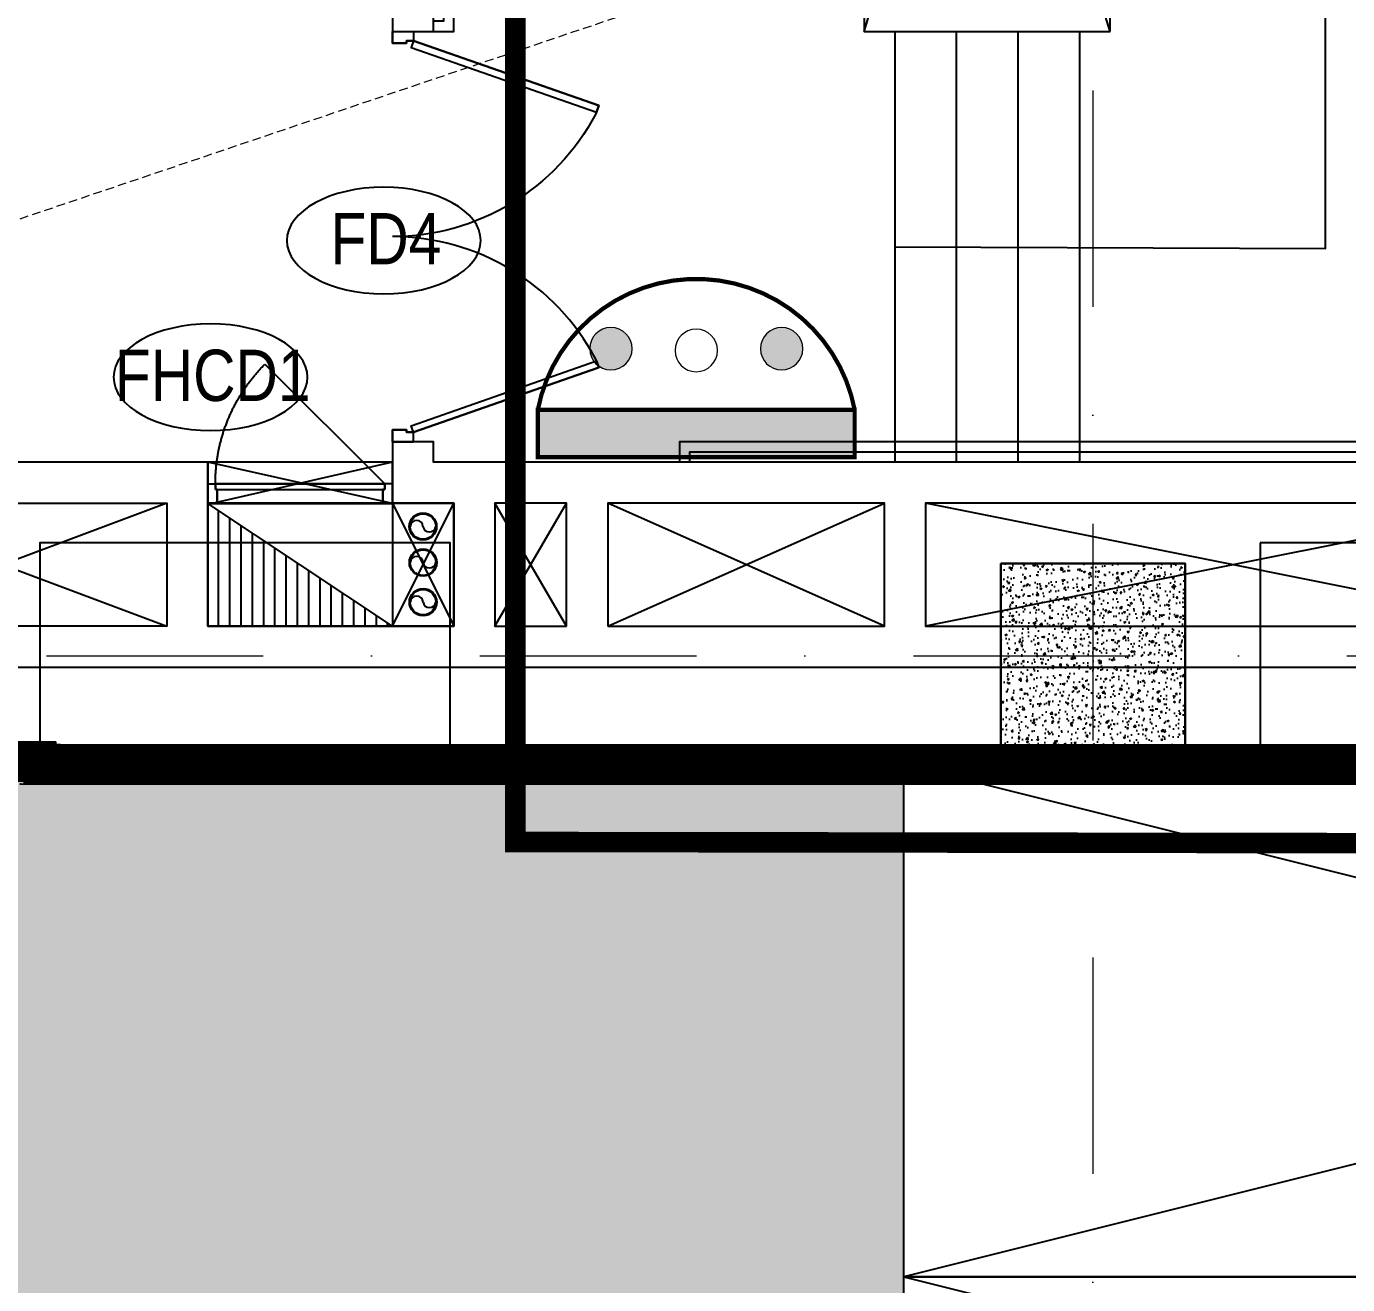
# Model space of a CAD drawing. Header units: millimetres. Extents: x 2509692 to 6766201, y 361130 to 898117.
# Drawn here: x 2622910 to 2629352, y 809327 to 815462 of the extents above; entities that cross this region are included whole.
import ezdxf
from ezdxf.enums import TextEntityAlignment as Align

# ---------------------------------------------------------------- set-up
doc = ezdxf.new("R2010")
doc.units = ezdxf.units.MM
doc.header["$LTSCALE"] = 100
for name, pattern in [('01.MAIN DRAWING_NW$0$(X-REF)S12-200-HIDDEN', [0.375, 0.25, -0.125]), ('01.NW_MACHINES$0$DASHED', [0.75, 0.5, -0.25]), ('ACAD_ISO05W100', [33, 24, -3, 0, -3, 0, -3]), ('DASHDOT', [1, 0.5, -0.25, 0, -0.25]), ('HIDDEN', [0.375, 0.25, -0.125]), ('PAMIR A_BASEMENT STAIRCASE$0$HIDDEN', [0.375, 0.25, -0.125]), ('PAMIR A_GROUND FLOOR GRID$0$DGN Style 4', [21.13840796741298, 10.56260235723322, -5.281301178616609, 0.01320325294654152, -5.281301178616609])]:
    doc.linetypes.add(name, pattern=pattern)
doc.layers.get('0').update_dxf_attribs({"color": 8})
for name, color, linetype, lineweight in [('0-FF FHC', 8, 'Continuous', 15), ('AC-ZONING LINE', 8, 'Continuous', 15), ('CAMERA', 5, 'Continuous', 20), ('CAMERA RANGE', 2, '01.MAIN DRAWING_NW$0$(X-REF)S12-200-HIDDEN', 20), ('CLOUD REFERNCE', 8, 'Continuous', 0), ('HACTH', 8, 'Continuous', 5), ('PAMIR A_GROUND FLOOR GRID$0$A_GRID 8.4 x 8.4 MT.', 8, 'PAMIR A_GROUND FLOOR GRID$0$DGN Style 4', 0)]:
    doc.layers.add(name, color=color, linetype=linetype, lineweight=lineweight)
for name, color, linetype in [('4 WHEELER', 8, 'Continuous'), ('4 WHEELER-RefEdit0', 8, 'Continuous'), ('A_CUTOUT', 8, 'Continuous'), ('A_DOORS', 8, 'Continuous'), ('A_STAIRCASE ARROW', 8, 'Continuous'), ('A_STAIRCASE DIM', 8, 'Continuous'), ('A_STAIRCASE RAILING', 8, 'Continuous'), ('A_STAIRCASE STEPS NOSING', 8, 'Continuous'), ('A_STAIRCASE WALL', 8, 'Continuous'), ('A_wall', 8, 'Continuous'), ('D-TEXT', 8, 'Continuous'), ('DRIVEWAY', 8, 'HIDDEN'), ('DW-NO', 8, 'Continuous'), ('GLASS EDGE', 8, 'Continuous'), ('MEP_FIRE & PLUMBING', 8, 'Continuous'), ('PAMIR A_BASEMENT STAIRCASE$0$A-P-WALL', 8, 'Continuous'), ('PAMIR A_GROUND FLOOR GRID$0$Columns 8.4 x 8.4 MT. GRID', 8, 'Continuous')]:
    doc.layers.add(name, color=color, linetype=linetype)
doc.styles.add('DIM_200', font='swissc.ttf', dxfattribs={"height": 400})
pattern_1 = [(0, (-3035710.225486687, -862793.3745637138), (0, 6.985), [5.08, -1.905]), (90, (-3035710.225486687, -862793.3745637138), (-6.985, 4.277078946022131e-16), [5.08, -1.905])]

# ---------------------------------------------------------------- blocks, each defined once
blk = doc.blocks.new('CAR PARKING 2500X5000')
at = {"layer": '4 WHEELER-RefEdit0', "linetype": 'ByBlock', "lineweight": -2, "ltscale": 0.5}
blk.add_lwpolyline([(-2500, 0), (0, 0), (0, -5000), (-2500, -5000)], close=True, dxfattribs=at)
blk.add_lwpolyline([(-2500, -5000), (-1250, 0), (0, -5000)], dxfattribs=at)
blk = doc.blocks.new('staicases')
at = {"layer": 'CLOUD REFERNCE', "linetype": 'DASHDOT', "ltscale": 10, "const_width": 100}
blk.add_lwpolyline([(5700861.281545322, 537759.1972454579), (5707833.421958897, 537759.1972454581), (5707833.421958897, 527761.4792009402), (5700861.281545322, 527770.7978907932)], close=True, dxfattribs=at)
blk = doc.blocks.new('PAMIR A_GROUND FLOOR GRID')
at = {"layer": 'PAMIR A_GROUND FLOOR GRID$0$A_GRID 8.4 x 8.4 MT.'}
for p, q in [((2628110.22548668, 882793.3745638769), (2628110.225486653, 680593.3745638652)), ((2515201.751737298, 812393.3745637487), (2648618.699235708, 812393.3745637487))]:
    blk.add_line(p, q, dxfattribs=at)
blk = doc.blocks.new('A$C5d815a77')
at = {"layer": 'PAMIR A_GROUND FLOOR GRID$0$A_GRID 8.4 x 8.4 MT.'}
blk.add_blockref('PAMIR A_GROUND FLOOR GRID', (0, 0), dxfattribs=at)
blk = doc.blocks.new('PAMIR A_GROUND FLOOR GRID$0$gfhjd')
at = {"layer": 'PAMIR A_GROUND FLOOR GRID$0$Columns 8.4 x 8.4 MT. GRID', "transparency": 33554505}
h = blk.add_hatch(dxfattribs=at)
h.set_pattern_fill('AR-CONC', color=8, scale=0.5)
h.set_pattern_definition([(49.99999999999999, (2668641.195386034, 1117441.090647367), (91.09233449800197, -7.96954276945155), [9.525, -104.775]), (355, (2668641.195386034, 1117441.090647367), (-17.62171071248467, 95.52842261951757), [7.62, -83.820292085]), (100.4514446999999, (2668648.786389533, 1117440.426520617), (73.47062354517664, 87.55887595609755), [8.095004399999997, -89.04512229999997]), (46.18420000000002, (2668641.195386034, 1117466.490647368), (135.5395204460649, -21.02116396636359), [14.28749999999979, -157.1624999999967]), (96.63555760999984, (2668652.490336034, 1117464.738897368), (118.7020670257515, 123.7130622988607), [12.14251157, -133.5678040799999]), (351.1841511700001, (2668641.195386034, 1117466.490647368), (118.7020670324885, 123.7130622927663), [11.429983535, -125.72986596]), (21, (2668653.895386035, 1117460.140647367), (75.80719563456623, -51.1325990935438), [9.525, -104.775]), (326, (2668653.895386035, 1117460.140647367), (30.90101417382355, 92.09398306115965), [7.62, -83.81999999999996]), (71.45144499999998, (2668660.212652334, 1117455.879597418), (106.708209639358, 40.96138444295261), [8.095004399999977, -89.0449687999998]), (37.50000000000001, (2668641.195386034, 1117441.090647367), (1.544301625295908, 42.27751943657654), [0, -82.804, 0, -85.09, 0, -84.1375]), (7.499999999999999, (2668641.195386034, 1117441.090647367), (33.40983125515287, 50.09028740905975), [0, -48.51399999999999, 0, -80.899, 0, -32.0675]), (327.5, (2668612.874386034, 1117441.090647367), (67.79529758343573, -2.864371996336722), [0, -31.75, 0, -99.06, 0, -131.445]), (317.5, (2668600.174386034, 1117441.090647367), (74.06459069300901, 12.7132455166665), [0, -41.275, 0, -65.786, 0, -93.345])])
h.paths.add_polyline_path([(2555360.477324851, 1057636.929110305), (2556260.491630921, 1057636.929110305), (2556260.491630796, 1056736.929110305), (2555361.236261704, 1056736.932357546)])
at = {"layer": 'PAMIR A_GROUND FLOOR GRID$0$Columns 8.4 x 8.4 MT. GRID', "lineweight": 30}
blk.add_lwpolyline([(2555361.236261828, 1057636.932357546), (2556260.491630921, 1057636.929110305), (2556260.491630796, 1056736.929110305), (2555361.236261704, 1056736.932357546)], close=True, dxfattribs=at)
blk = doc.blocks.new('A$C8c9960d7')
at = {"layer": 'PAMIR A_GROUND FLOOR GRID$0$Columns 8.4 x 8.4 MT. GRID'}
blk.add_blockref('PAMIR A_GROUND FLOOR GRID$0$gfhjd', (72299.7339689564, -244793.5545793701), dxfattribs=at)
blk = doc.blocks.new('F-PIPE')
at = {"color": 0, "ltscale": 0.5}
for radius in [80, 75]:
    blk.add_circle((0, 0), radius, dxfattribs=at)
for centre, radius, start, end in [((-37.5, -1.813148440793155), 37.54380784188989, 2.768131030005589, 177.2318689699944), ((37.5, 6.625682934653013), 38.08083079915725, 190.019886377058, 349.9801136229419)]:
    blk.add_arc(centre, radius, start, end, dxfattribs=at)
blk = doc.blocks.new('FHC - 06')
at = {"layer": 'MEP_FIRE & PLUMBING'}
h = blk.add_hatch(dxfattribs=at)
h.set_pattern_fill('ANSI31', color=1, scale=500.0407432781106, angle=27.4292893529178, style=0)
h.set_pattern_definition([(65.4328401672804, (-2854442305.780761, -1567385651.949726), (56.846791805998, -25.98709104582077), [])])
h.paths.add_polyline_path([(2560252.994920486, 733242.493717981), (2561152.991602373, 732643.1436593442), (2561153.009107951, 733242.8410849348)])
at = {"layer": 'MEP_FIRE & PLUMBING', "color": 6, "ltscale": 0.5}
for p, q in [((2560252.994981798, 732642.9286273408), (2559953.009142475, 733242.4937166423)), ((2560252.99492004, 733242.493717981), (2559953.009145228, 732642.9286273408))]:
    blk.add_line(p, q, dxfattribs=at)
at = {"layer": 'MEP_FIRE & PLUMBING', "color": 4}
for p, q in [((2560253.009027733, 732442.9880753916), (2561132.177466529, 732643.1308816278)), ((2560253.009027733, 732643.1308816278), (2561153.010789662, 732442.9880753916))]:
    blk.add_line(p, q, dxfattribs=at)
at = {"layer": 'MEP_FIRE & PLUMBING', "color": 6, "ltscale": 0.5}
blk.add_lwpolyline([(2560252.994920486, 733242.493717981), (2559953.009083916, 733242.493717981), (2559953.009145228, 732642.9286273408), (2560252.994981798, 732642.9286273408)], close=True, dxfattribs=at)
at = {"layer": 'MEP_FIRE & PLUMBING', "color": 1}
blk.add_lwpolyline([(2560252.99492004, 733242.493717981), (2561153.010789662, 732643.1308816278), (2561153.009105489, 733242.7566705048), (2560252.99492004, 733242.493717981)], dxfattribs=at)
at = {"layer": 'MEP_FIRE & PLUMBING', "color": 4}
blk.add_lwpolyline([(2561153.010789662, 732442.9880753916), (2561153.010789662, 732643.1308816278), (2560253.009027733, 732643.1308816278), (2560253.009027733, 732442.9880753916)], close=True, dxfattribs=at)
at = {"layer": 'MEP_FIRE & PLUMBING', "color": 230, "linetype": 'ACAD_ISO05W100', "ltscale": 30, "xscale": 0.8333333333333348, "yscale": 0.8333333333333348, "zscale": 0.8333333333333348, "rotation": 179.9356498058615}
blk.add_blockref('F-PIPE', (2560103.457703207, 733125.0316603368), dxfattribs=at)
at = {"layer": 'MEP_FIRE & PLUMBING', "color": 11, "linetype": 'ACAD_ISO05W100', "ltscale": 30, "xscale": 0.8333333333333348, "yscale": 0.8333333333333348, "zscale": 0.8333333333333348, "rotation": 179.9356498058615}
blk.add_blockref('F-PIPE', (2560103.457703207, 732932.1163472616), dxfattribs=at)
at = {"layer": 'MEP_FIRE & PLUMBING', "color": 240, "xscale": 0.8333333333333348, "yscale": 0.8333333333333348, "zscale": 0.8333333333333348, "rotation": 179.9356498058615}
blk.add_blockref('F-PIPE', (2560103.572116312, 732756.0109045075), dxfattribs=at)
blk = doc.blocks.new('PAMIR A_BASEMENT STAIRCASE$0$A$Cabd68945')
at = {"ltscale": 0.03}
for p, q in [((5.820766091346741e-11, 1.106347190216184e-05), (-5.820766091346741e-11, 105.4157265229151)), ((-5.820766091346741e-11, 105.4157265229151), (41.26176208542893, 105.4157265229151)), ((41.26176208554534, 105.4157265217509), (958.7382379143382, 105.415726522333)), ((958.7382379143382, 105.415726522333), (41.26176208542893, 105.4157265227986)), ((41.26176208542893, 105.4157265229151), (41.26176208542893, 74.67198463121895)), ((41.26176208542893, 74.67166878917487), (41.26176208542893, 105.4157265229151)), ((41.26176208554534, 105.4157265229151), (41.26176202401984, 74.6716685530264)), ((41.26176208542893, 74.67198463121895), (51.37493902695132, 74.67198463121895)), ((958.7382379758055, 74.67166855238611), (41.26176208589459, 74.67166683421237)), ((51.37493902695132, 74.67166878917487), (41.26176208542893, 74.67166878917487)), ((51.37493902695132, 74.67198463121895), (51.37493902695132, 1.106347190216184e-05)), ((51.37493902695132, 2.91038304567337e-10), (51.37493902695132, 74.67166878917487)), ((958.7382379143382, 74.67198463063687), (948.6250609729323, 74.67198463063687)), ((948.6250609729323, 74.67198463063687), (948.6250609730487, 1.10628898255527e-05)), ((948.6250609730487, -2.91038304567337e-10), (948.6250609729323, 74.67166878853459)), ((948.6250609729323, 74.67166878853459), (958.7382379143382, 74.67166878853459)), ((999.9999999999418, 105.415726522333), (958.7382379143382, 105.415726522333)), ((958.7382379143382, 105.415726522333), (958.7382379143382, 74.67198463063687)), ((958.7382379143382, 74.67166878853459), (958.7382379143382, 105.415726522333)), ((958.7382379143382, 105.415726522333), (958.7382379758055, 74.67166855238611)), ((1000.000000000058, 1.10628898255527e-05), (999.9999999999418, 105.415726522333)), ((51.37493902695132, 1.106347190216184e-05), (5.820766091346741e-11, 2.91038304567337e-10)), ((5.820766091346741e-11, 2.91038304567337e-10), (51.37493902695132, 2.91038304567337e-10)), ((51.37493902695132, 1.106347190216184e-05), (948.6250609730487, 1.10628898255527e-05)), ((948.6250609730487, 1.10628898255527e-05), (1000.000000000058, -2.91038304567337e-10)), ((1000.000000000058, -2.91038304567337e-10), (948.6250609730487, -2.91038304567337e-10))]:
    blk.add_line(p, q, dxfattribs=at)
at = {"linetype": 'PAMIR A_BASEMENT STAIRCASE$0$HIDDEN', "ltscale": 500}
blk.add_lwpolyline([(958.7382379143382, 105.4157275442849, 0.1989123675244861), (690.0156000843854, 754.1695658426033), (41.26176208542893, 105.4157265227404)], format="xyb", dxfattribs=at)
blk = doc.blocks.new('fghjfghd')
at = {"layer": 'A_DOORS', "linetype": 'ByBlock', "ltscale": 0.03, "elevation": 0.0008203101878799099}
for points in [[(197276.1775450337, 213393.477598938), (197276.1775450337, 213279.7605275114), (197326.6085940524, 213279.7605275114), (197326.6085940524, 213317.3362168662), (197338.9691452332, 213317.3362168662), (197338.9691452332, 213393.477598938), (197276.1775450337, 213393.4776124595), (197338.9691452332, 213393.4776124595), (197338.9691452332, 213317.3366028955), (197326.6085940524, 213317.3366028955), (197326.6085940524, 213279.7605275114), (197362.0844771926, 213292.1469385487), (197709.1212920699, 212298.1998256231), (197673.6454069231, 212285.8134139643), (197326.6085940524, 213279.7605275114), (197673.645406922, 212285.8134139638), (197718.1356924236, 212302.0094498101, 0.2777572209251983), (198376.1776861518, 213393.477598938, -0.02709184272098052)], [(199476.1778272698, 213393.477598938), (199476.1778272698, 213279.7605275114), (199425.7467782511, 213279.7605275114), (199425.7467782511, 213317.3362168662), (199413.3862270703, 213317.3362168662), (199413.3862270703, 213393.477598938), (199476.1778272698, 213393.4776124595), (199413.3862270703, 213393.4776124595), (199413.3862270703, 213317.3366028955), (199425.7467782511, 213317.3366028955), (199425.7467782511, 213279.7605275114), (199390.2708951109, 213292.1469385487), (199043.2340802336, 212298.1998256231), (199078.7099653804, 212285.8134139643), (199425.7467782511, 213279.7605275114), (199078.7099653815, 212285.8134139638), (199034.2196798798, 212302.0094498101, -0.2777572209251983), (198376.1776861518, 213393.477598938, 0.02709184272098052)]]:
    blk.add_lwpolyline(points, format="xyb", dxfattribs=at)
blk = doc.blocks.new('PAMIR A_2 m STAIRCASE DOOR')
at = {"layer": 'A_DOORS', "xscale": -0.9090907924646489, "yscale": 0.9090907924646489, "zscale": 0.9090907924646489, "rotation": 90}
blk.add_blockref('fghjfghd', (2771329.474479528, 1038335.332235817, -0.0007457364387665722), dxfattribs=at)
blk = doc.blocks.new('A$C4AB47483')
at = {"layer": 'A_CUTOUT', "ltscale": 600}
for p, q in [((7283.736897225957, -5750.00006580865), (8483.736897225957, -1850.00006580865)), ((8483.736897225957, -5750.00006580865), (7283.736897225957, -1850.00006580865)), ((10583.73689722596, -8650.00006580865), (7583.736897225957, -8050.000065809116)), ((10583.73689722596, -8050.00006580865), (7583.736897225957, -8650.00006580865))]:
    blk.add_line(p, q, dxfattribs=at)
blk.add_lwpolyline([(8483.736897225957, -5750.00006580865), (8483.736897225957, -1850.00006580865), (7283.736897225957, -1850.00006580865), (7283.736897225957, -5750.00006580865)], close=True, dxfattribs=at)
for points in [[(3883.736779470462, -8049.999958138564), (2283.736907696817, -8649.999699729611)], [(2283.737460838631, -8049.999958138564), (3883.736779470462, -8649.999699729611)], [(5483.745955191087, -8649.999807400629), (5833.745804851409, -8049.999956942163)], [(5833.745955191087, -8649.999807400629), (5483.745955191087, -8050.000065809116)], [(6033.745955191087, -8649.999807400629), (7383.736897225957, -8049.999505924527)], [(7383.736897225957, -8649.999807400629), (6033.745955191087, -8049.999894732377)]]:
    blk.add_lwpolyline(points, dxfattribs=at)
at = {"layer": 'A_STAIRCASE ARROW'}
blk.add_lwpolyline([(7433.736897225957, -6799.999936604872), (9533.736897225957, -6807.499826384243), (9533.736897225957, -800.0000658086501), (8333.736897225957, -800.0000658086501)], dxfattribs=at)
at = {"layer": 'A_STAIRCASE RAILING'}
for points in [[(6433.736918759998, -7849.999845367391), (6433.736918759998, -7800.00006580865), (10533.73689722456, -7800.000065810513), (10533.73689722689, 199.9999341927469), (5233.736897225492, 199.9999341890216), (5233.736886459868, -5700.00004427461), (5183.736907992978, -5700.00004427461)], [(5183.736907992978, -5750.00004427461), (5283.736886459868, -5750.00004427461), (5283.736897225492, 149.9999341894872), (10483.73689722689, 149.9999341922812), (10483.73689722456, -7750.000065810513), (6383.736918759998, -7750.00006580865), (6383.736918759998, -7849.999845367391)]]:
    blk.add_lwpolyline(points, dxfattribs=at)
at = {"layer": 'A_STAIRCASE STEPS NOSING', "ltscale": 1000}
for p, q in [((7433.736897225957, -5750.00006580865), (7433.736897225957, -7849.999807401095)), ((7733.736897225957, -5750.00006580865), (7733.736897225957, -7849.999807401095)), ((8033.736897225957, -5750.00006580865), (8033.736897225957, -7849.999807401095)), ((8333.736897225957, -5750.00006580865), (8333.736897225957, -7849.999807401095))]:
    blk.add_line(p, q, dxfattribs=at)
at = {"layer": 'A_STAIRCASE WALL'}
for points in [[(2083.736886162776, -7849.999958138564), (2083.736886162776, -8850.00006580865), (10783.73689722596, -8850.00006580865), (10783.73689722596, 449.9999341913499), (5183.736897225957, 449.9999341913499), (5183.736897225957, 249.9999341913499), (10583.73689722596, 249.9999341913499), (10583.73689722596, -7850.00006580865), (5183.736836325843, -7850.000065809116), (5183.736836325843, -7749.999915721826), (4983.736972942483, -7749.999915721826), (4983.736864577513, -8050.000065810047), (5283.745961457491, -8050.100494714919), (5283.745961457491, -8650.100193237886), (4083.736779470462, -8649.999459825689), (4083.736779470462, -7849.999958138564), (2083.736886162776, -7849.999958138564)], [(2283.737530496437, -8649.999814308248), (2283.737460838631, -8049.999958138564), (3883.736779470462, -8049.999958138564), (3883.736779470462, -8649.999699729611), (2283.736907696817, -8649.999699729611)], [(5833.745955191087, -8649.999807400629), (5833.745955191087, -8049.999956942163), (5483.745955191087, -8050.000065809116), (5483.745955191087, -8649.999807400629), (5833.745955191087, -8649.999807400629)]]:
    blk.add_lwpolyline(points, dxfattribs=at)
for points in [[(5183.736918759998, -5750.00004427461), (5183.736897225957, -3100.00006580865), (4983.736897225957, -3100.00006580865), (4983.736918759998, -5750.000087342691)], [(6033.745955191087, -8649.999807400629), (7383.736897225957, -8649.999807400629), (7383.736897225957, -8049.999505924527), (6033.745955191087, -8049.999894732377)], [(10583.73689722596, -8650.00006580865), (10583.73689722596, -8050.00006580865), (7583.736897225957, -8050.000065809116), (7583.736897225957, -8650.00006580865)]]:
    blk.add_lwpolyline(points, close=True, dxfattribs=at)
at = {"layer": 'PAMIR A_BASEMENT STAIRCASE$0$A-P-WALL'}
blk.add_line((4083.736779470462, -8049.999958138564), (4083.735072965268, -8049.999958138564), dxfattribs=at)
at = {"layer": '0-FF FHC', "rotation": 180}
blk.add_blockref('FHC - 06', (2565236.76754314, 724592.5296545443), dxfattribs=at)
at = {"layer": 'A_DOORS'}
blk.add_blockref('PAMIR A_2 m STAIRCASE DOOR', (-2572351.691837088, -864743.3766205801), dxfattribs=at)
at = {"layer": 'A_DOORS', "xscale": -0.9000000000000246, "yscale": 0.9000000000000246, "zscale": 0.9000000000000243}
blk.add_blockref('PAMIR A_BASEMENT STAIRCASE$0$A$Cabd68945', (4983.736779470462, -8049.999958139029), dxfattribs=at)
blk = doc.blocks.new('TAG_200')
at = {"layer": 'D-TEXT'}
blk.add_ellipse((-44.54886602098122, 350.0121025335975), major_axis=(-756.4732483355328, 3.704087473568759e-13), ratio=0.5505994003344314, dxfattribs=at)
at = {"layer": 'D-TEXT', "style": 'DIM_200'}
blk.add_attdef('DW', text='', height=400, dxfattribs=at).set_placement((433.3332299872048, 366.243886440061), align=Align.MIDDLE_CENTER)
blk = doc.blocks.new('SEG')
at = {"layer": 'DRIVEWAY', "linetype": 'Continuous'}
for p, q in [((3127187.94569059, 811943.3762205228), (3110888.318278946, 811943.3762205228)), ((3127188.318279024, 751443.379434852), (3127187.94569059, 811943.3762205228))]:
    blk.add_line(p, q, dxfattribs=at)
blk = doc.blocks.new('A$C29A2079D')
at = {"layer": 'HACTH', "true_color": 0xf7f2ee, "transparency": 33554602}
h = blk.add_hatch(dxfattribs=at)
h.set_pattern_fill('ANGLE')
h.set_pattern_definition(pattern_1)
edge = h.paths.add_edge_path()
edge.add_line((74677.72020384343, -8850.000032823416), (75150.74474390224, -8850.000032823416))
edge.add_line((75150.74474390224, -8850.000032823416), (75150.74463092862, 5800.00245494023))
edge.add_line((75150.74463092862, 5800.00245494023), (101365.6008811453, 5800.002042986569))
edge.add_arc((101365.6008890024, 6300.002042986569), 500.0000000000001, 269.9999990996423, 360)
edge.add_line((101865.6008890024, 6300.002042986569), (101865.6008890024, 10999.99880294409))
edge.add_arc((101365.6008890024, 10999.99880294409), 499.9999999998837, 0, 89.99999927680037)
edge.add_line((101365.6008953135, 11499.99880294397), (17750.00040749973, 11499.99985832325))
edge.add_arc((17750.00040118862, 10999.99985832314), 500.0000000001049, 89.99999927680037, 179.9999991683311)
edge.add_line((17250.00040118862, 10999.99986558082), (17250.00011305977, -8850.000032826909))
edge.add_line((17250.00011305977, -8850.000032826909), (14227.72200945206, -8849.989119280945))
edge.add_arc((14227.72020393563, -9349.989119277801), 500.0000000001021, 89.99979310305795, 180)
edge.add_line((13727.72020393563, -9349.989119277801), (13727.7202039361, -15850.00003282109))
edge.add_arc((14227.7202039361, -15850.00003282109), 500.0000000000155, 180, 270)
edge.add_line((14227.7202039361, -16350.00003282109), (17477.72016625665, -16350.0000328212))
edge.add_line((17477.72016625665, -16350.0000328212), (17477.72024096688, -50928.65994611883))
edge.add_line((17477.72024096688, -50928.65994611883), (7977.720203938894, -50928.65994611999))
edge.add_arc((7977.720203938894, -50428.65994611999), 500.0000000000244, 180, 270, ccw=False)
edge.add_line((7477.720203938894, -50428.65994611999), (7477.720203937963, -42324.77172258543))
edge.add_arc((6977.720203937963, -42324.77172258543), 500.000000000027, 0, 90.00029840904385)
edge.add_line((6977.717599827796, -41824.77172259218), (3585.919680373278, -41824.78938782297))
edge.add_arc((3585.922284484375, -42324.78938781621), 499.9999999999605, 90.00029840915056, 180.0016768393758)
edge.add_line((3085.922284698579, -42324.80402100028), (3086.417647515424, -59250.81322039932))
edge.add_line((3086.417647515424, -59250.81322039932), (1174.843635680154, -59251.2285981098))
edge.add_arc((1174.952283946797, -59751.22858630528), 499.9999999999362, 90.01245017435812, 179.9888473949658)
edge.add_line((674.9522934188135, -59751.13126146689), (666.5283366511576, -103028.6581141829))
edge.add_spline(control_points=[(666.5283366618678, -103028.6581142592), (702.2118632229976, -103334.0928661168), (770.3263402353041, -103917.1217982032), (1633.273577268701, -104788.0659779258), (2900.975547151174, -104985.6463381122), (3057.553887617774, -105752.7602435471), (3087.727095316164, -105900.5858439967)], knot_values=[0, 0, 0, 0, 894.9239040212971, 1708.274925780144, 3539.028112087257, 3976.033278924955, 3976.033278924955, 3976.033278924955, 3976.033278924955], degree=3, periodic=0)
edge.add_line((3087.727095316164, -105900.5858439966), (3084.304351131432, -120205.425934782))
edge.add_spline(control_points=[(3084.389380979817, -119850.0565798513), (3085.288252723403, -120024.7909482011), (3089.733723946381, -120888.9594033558), (1674.314896147233, -121331.1940659072), (753.2731861006469, -122298.7213929507), (700.6456142677926, -122943.3042449391), (677.3476155218668, -123228.658289486)], knot_values=[0, 0, 0, 0, 503.0303896076502, 2487.793321878633, 3539.31911400292, 4374.600504337376, 4374.600504337376, 4374.600504337376, 4374.600504337376], degree=3, periodic=0)
edge.add_line((677.3476155218668, -123228.658289486), (677.3476155218668, -170200.000000341))
edge.add_arc((1177.347615521867, -170200.000000341), 500, 180, 270)
edge.add_line((1177.347615521867, -170700.000000341), (7477.720203947276, -170700.000000341))
edge.add_line((7477.720203947276, -170700.000000341), (90977.72048801882, -170700.000000341))
edge.add_arc((90977.72048801882, -170200.000000341), 500.0000000000068, 270, 360.0004346159025)
edge.add_line((91477.72048800439, -170199.9962076017), (91477.34761556378, -121043.9115923548))
edge.add_line((91477.34761556378, -121043.9115923548), (84677.347615493, -121043.9115923548))
edge.add_line((84677.347615493, -121043.9115923548), (84677.34761549206, -137449.9973115951))
edge.add_line((84677.34761549206, -137449.9973115951), (74677.72020390863, -137449.9973115951))
edge.add_line((74677.72020390863, -137449.9973115951), (74677.72020390816, -111849.9967855532))
edge.add_arc((75177.72020390816, -111849.9967855532), 499.9999999999969, 90, 180, ccw=False)
edge.add_line((75177.72020390816, -111349.9967855532), (91477.7202039212, -111349.9967855533))
edge.add_line((91477.7202039212, -111349.9967855533), (91477.34761548741, -50849.99999988254))
edge.add_line((91477.34761548741, -50849.99999988254), (75177.72020384343, -50849.99999988254))
edge.add_arc((75177.72020384343, -50349.99999988254), 500, 180, 270, ccw=False)
edge.add_line((74677.72020384343, -50349.99999988254), (74677.72020384343, -8850.000032823416))
h.paths.add_polyline_path([(24750.90507499827, -22799.70378281234, -0.4142128488165438), (25250.90507499687, -22299.70500092988), (67150.00011317804, -22299.70500092988, -0.4142135623730951), (67650.00011317804, -22799.70500092988), (67650.00011317804, -50849.99748587282), (24750.83673788933, -50849.99748587282)], flags=16)
h.paths.add_polyline_path([(16977.72070462955, -58350.00168948586, -0.4142142934570974), (17477.72070462815, -58850.002937524), (17477.60962925339, -103349.9972341546, -0.4142128066417197), (16977.60967133101, -103849.9959861165), (7977.720245304983, -103849.9967434827, -0.4142135869408332), (7477.720203228761, -103349.9967436193), (7477.720191065688, -58850.00168962253, -0.414213562453151), (7977.720191065688, -58350.00168948586)], flags=16)
h.paths.add_polyline_path([(24549.7595276935, -57647.90421519824), (67377.7202424691, -57647.90751718637, -0.4142135397913503), (67877.7202039198, -58147.90751718637), (67877.7202039198, -67649.99639754207), (51077.34761551162, -67649.99639754207), (51077.34761551302, -95449.9967855924), (41077.34761551488, -95449.99678559275), (41077.34761551116, -67649.9967855463), (24049.75278779818, -67649.9967855463), (24049.7594891442, -58147.90386257367, -0.4142133783920631)], flags=16)
h.paths.add_polyline_path([(24277.74044461269, -75149.99678556959), (34277.72020393889, -75149.99678556959), (34277.72020393983, -100849.9951631698), (57877.35476019466, -100849.9886023923), (57877.34761551069, -75149.99520528992), (67877.7202039198, -75149.99520528968), (67877.7202039198, -103849.9951283979, -0.4142135623730951), (65877.7202039198, -105849.9951283979), (26277.72152255056, -105849.9951283979, -0.4142137554791802), (24277.72152255103, -103849.9938097872)], flags=16)
h.paths.add_polyline_path([(24750.50602031359, -17250.00168242492), (24750.74474411504, -16349.99678558123), (25177.69469711743, -16349.99832731171), (25177.72177987266, -8849.996718808892), (24750.69172938028, -8849.996785395662), (24750.74463101709, 5800.003246951848), (67650.00000001816, 5800.002572810859), (67650.00000001816, -17250.0016882451)], flags=16)
h.paths.add_polyline_path([(74677.34984666249, -58849.9967341458, -0.4142135623730955), (75177.34984666249, -58349.9967341458), (84677.347615493, -58349.9967341458), (84677.72020391002, -103849.9950761143), (75177.34984666388, -103849.9950761143, -0.4142135623730913), (74677.34984666388, -103349.9950761143)], flags=16)
h.paths.add_polyline_path([(17477.34761546599, -111849.9991935348), (17477.34761546692, -164728.6582895006, -0.4142135623731482), (16977.34761546692, -165228.6582895006), (7977.347615476698, -165228.6582894996, -0.4142135623735518), (7477.347615476698, -164728.6582894988), (7477.347615566105, -111350.000032794), (16977.34757129429, -111349.9991935348, -0.4142135882481751)], flags=16)
h.paths.add_polyline_path([(67877.7202039198, -111349.9984422437), (67877.7202039198, -119828.6582894552), (67650.00011306442, -119828.6582894552), (67650.00011282042, -139400.2943024131, -0.414213562369446), (67150.00011282042, -139900.2943024068), (25250.74474398885, -139900.2943024068, -0.4142135623730312), (24750.74474398885, -139400.294302407), (24750.7447439828, -111349.9984422437)], flags=16)
h.paths.add_polyline_path([(84450.07187582925, -144949.9980063264), (84450.00191825395, -164323.2827840692, -0.4142125047263422), (83950.00191825721, -164823.2809785525), (67527.72020386625, -164823.2809785525), (67527.72020386625, -164549.9532391649), (41474.24694886571, -164549.9532391649), (41474.24694886571, -164978.6600939317), (24627.34761553397, -164978.6600939317), (24627.7202039496, -153349.9999998847), (25177.72294928925, -153349.9999998847), (25177.72177981399, -145849.9967190226), (24750.74075117288, -145849.9967856017), (24750.74400109891, -144949.9979980789)], flags=16)
at = {"layer": 'DRIVEWAY'}
blk.add_blockref('SEG', (-3035710.598075103, -862793.3762204053), dxfattribs=at)
blk = doc.blocks.new('A$C72A00BA6')
at = {"layer": 'HACTH', "true_color": 0xf7f2ee, "transparency": 33554602}
h = blk.add_hatch(dxfattribs=at)
h.set_pattern_fill('ANGLE')
h.set_pattern_definition(pattern_1)
edge = h.paths.add_edge_path()
edge.add_line((74677.72020384343, -8850.000032823416), (75150.74474390224, -8850.000032823416))
edge.add_line((75150.74474390224, -8850.000032823416), (75150.74463092862, 5800.00245494023))
edge.add_line((75150.74463092862, 5800.00245494023), (101365.6008811453, 5800.002042986569))
edge.add_arc((101365.6008890024, 6300.002042986569), 500.0000000000001, 269.9999990996423, 360)
edge.add_line((101865.6008890024, 6300.002042986569), (101865.6008890024, 10999.99880294409))
edge.add_arc((101365.6008890024, 10999.99880294409), 499.9999999998837, 0, 89.99999927680037)
edge.add_line((101365.6008953135, 11499.99880294397), (17750.00040749973, 11499.99985832325))
edge.add_arc((17750.00040118862, 10999.99985832314), 500.0000000001049, 89.99999927680037, 179.9999991683311)
edge.add_line((17250.00040118862, 10999.99986558082), (17250.00011305977, -8850.000032826909))
edge.add_line((17250.00011305977, -8850.000032826909), (14227.72200945206, -8849.989119280945))
edge.add_arc((14227.72020393563, -9349.989119277801), 500.0000000001021, 89.99979310305795, 180)
edge.add_line((13727.72020393563, -9349.989119277801), (13727.7202039361, -15850.00003282109))
edge.add_arc((14227.7202039361, -15850.00003282109), 500.0000000000155, 180, 270)
edge.add_line((14227.7202039361, -16350.00003282109), (17477.72016625665, -16350.0000328212))
edge.add_line((17477.72016625665, -16350.0000328212), (17477.72024096688, -50928.65994611883))
edge.add_line((17477.72024096688, -50928.65994611883), (7977.720203938894, -50928.65994611999))
edge.add_arc((7977.720203938894, -50428.65994611999), 500.0000000000244, 180, 270, ccw=False)
edge.add_line((7477.720203938894, -50428.65994611999), (7477.720203937963, -42324.77172258543))
edge.add_arc((6977.720203937963, -42324.77172258543), 500.000000000027, 0, 90.00029840904385)
edge.add_line((6977.717599827796, -41824.77172259218), (3585.919680373278, -41824.78938782297))
edge.add_arc((3585.922284484375, -42324.78938781621), 499.9999999999605, 90.00029840915056, 180.0016768393758)
edge.add_line((3085.922284698579, -42324.80402100028), (3086.417647515424, -59250.81322039932))
edge.add_line((3086.417647515424, -59250.81322039932), (1174.843635680154, -59251.2285981098))
edge.add_arc((1174.952283946797, -59751.22858630528), 499.9999999999362, 90.01245017435812, 179.9888473949658)
edge.add_line((674.9522934188135, -59751.13126146689), (666.5283366511576, -103028.6581141829))
edge.add_spline(control_points=[(666.5283366618678, -103028.6581142592), (702.2118632229976, -103334.0928661168), (770.3263402353041, -103917.1217982032), (1633.273577268701, -104788.0659779258), (2900.975547151174, -104985.6463381122), (3057.553887617774, -105752.7602435471), (3087.727095316164, -105900.5858439967)], knot_values=[0, 0, 0, 0, 894.9239040212971, 1708.274925780144, 3539.028112087257, 3976.033278924955, 3976.033278924955, 3976.033278924955, 3976.033278924955], degree=3, periodic=0)
edge.add_line((3087.727095316164, -105900.5858439966), (3084.304351131432, -120205.425934782))
edge.add_spline(control_points=[(3084.389380979817, -119850.0565798513), (3085.288252723403, -120024.7909482011), (3089.733723946381, -120888.9594033558), (1674.314896147233, -121331.1940659072), (753.2731861006469, -122298.7213929507), (700.6456142677926, -122943.3042449391), (677.3476155218668, -123228.658289486)], knot_values=[0, 0, 0, 0, 503.0303896076502, 2487.793321878633, 3539.31911400292, 4374.600504337376, 4374.600504337376, 4374.600504337376, 4374.600504337376], degree=3, periodic=0)
edge.add_line((677.3476155218668, -123228.658289486), (677.3476155218668, -170200.000000341))
edge.add_arc((1177.347615521867, -170200.000000341), 500, 180, 270)
edge.add_line((1177.347615521867, -170700.000000341), (7477.720203947276, -170700.000000341))
edge.add_line((7477.720203947276, -170700.000000341), (90977.72048801882, -170700.000000341))
edge.add_arc((90977.72048801882, -170200.000000341), 500.0000000000068, 270, 360.0004346159025)
edge.add_line((91477.72048800439, -170199.9962076017), (91477.34761556378, -121043.9115923548))
edge.add_line((91477.34761556378, -121043.9115923548), (84677.347615493, -121043.9115923548))
edge.add_line((84677.347615493, -121043.9115923548), (84677.34761549206, -137449.9973115951))
edge.add_line((84677.34761549206, -137449.9973115951), (74677.72020390863, -137449.9973115951))
edge.add_line((74677.72020390863, -137449.9973115951), (74677.72020390816, -111849.9967855532))
edge.add_arc((75177.72020390816, -111849.9967855532), 499.9999999999969, 90, 180, ccw=False)
edge.add_line((75177.72020390816, -111349.9967855532), (91477.7202039212, -111349.9967855533))
edge.add_line((91477.7202039212, -111349.9967855533), (91477.34761548741, -50849.99999988254))
edge.add_line((91477.34761548741, -50849.99999988254), (75177.72020384343, -50849.99999988254))
edge.add_arc((75177.72020384343, -50349.99999988254), 500, 180, 270, ccw=False)
edge.add_line((74677.72020384343, -50349.99999988254), (74677.72020384343, -8850.000032823416))
h.paths.add_polyline_path([(24750.90507499827, -22799.70378281234, -0.4142128488165438), (25250.90507499687, -22299.70500092988), (67150.00011317804, -22299.70500092988, -0.4142135623730951), (67650.00011317804, -22799.70500092988), (67650.00011317804, -50849.99748587282), (24750.83673788933, -50849.99748587282)], flags=16)
h.paths.add_polyline_path([(16977.72070462955, -58350.00168948586, -0.4142142934570974), (17477.72070462815, -58850.002937524), (17477.60962925339, -103349.9972341546, -0.4142128066417197), (16977.60967133101, -103849.9959861165), (7977.720245304983, -103849.9967434827, -0.4142135869408332), (7477.720203228761, -103349.9967436193), (7477.720191065688, -58850.00168962253, -0.414213562453151), (7977.720191065688, -58350.00168948586)], flags=16)
h.paths.add_polyline_path([(24549.7595276935, -57647.90421519824), (67377.7202424691, -57647.90751718637, -0.4142135397913503), (67877.7202039198, -58147.90751718637), (67877.7202039198, -67649.99639754207), (51077.34761551162, -67649.99639754207), (51077.34761551302, -95449.9967855924), (41077.34761551488, -95449.99678559275), (41077.34761551116, -67649.9967855463), (24049.75278779818, -67649.9967855463), (24049.7594891442, -58147.90386257367, -0.4142133783920631)], flags=16)
h.paths.add_polyline_path([(24277.74044461269, -75149.99678556959), (34277.72020393889, -75149.99678556959), (34277.72020393983, -100849.9951631698), (57877.35476019466, -100849.9886023923), (57877.34761551069, -75149.99520528992), (67877.7202039198, -75149.99520528968), (67877.7202039198, -103849.9951283979, -0.4142135623730951), (65877.7202039198, -105849.9951283979), (26277.72152255056, -105849.9951283979, -0.4142137554791802), (24277.72152255103, -103849.9938097872)], flags=16)
h.paths.add_polyline_path([(24750.50602031359, -17250.00168242492), (24750.74474411504, -16349.99678558123), (25177.69469711743, -16349.99832731171), (25177.72177987266, -8849.996718808892), (24750.69172938028, -8849.996785395662), (24750.74463101709, 5800.003246951848), (67650.00000001816, 5800.002572810859), (67650.00000001816, -17250.0016882451)], flags=16)
h.paths.add_polyline_path([(74677.34984666249, -58849.9967341458, -0.4142135623730955), (75177.34984666249, -58349.9967341458), (84677.347615493, -58349.9967341458), (84677.72020391002, -103849.9950761143), (75177.34984666388, -103849.9950761143, -0.4142135623730913), (74677.34984666388, -103349.9950761143)], flags=16)
h.paths.add_polyline_path([(17477.34761546599, -111849.9991935348), (17477.34761546692, -164728.6582895006, -0.4142135623731482), (16977.34761546692, -165228.6582895006), (7977.347615476698, -165228.6582894996, -0.4142135623735518), (7477.347615476698, -164728.6582894988), (7477.347615566105, -111350.000032794), (16977.34757129429, -111349.9991935348, -0.4142135882481751)], flags=16)
h.paths.add_polyline_path([(67877.7202039198, -111349.9984422437), (67877.7202039198, -119828.6582894552), (67650.00011306442, -119828.6582894552), (67650.00011282042, -139400.2943024131, -0.414213562369446), (67150.00011282042, -139900.2943024068), (25250.74474398885, -139900.2943024068, -0.4142135623730312), (24750.74474398885, -139400.294302407), (24750.7447439828, -111349.9984422437)], flags=16)
h.paths.add_polyline_path([(84450.07187582925, -144949.9980063264), (84450.00191825395, -164323.2827840692, -0.4142125047263422), (83950.00191825721, -164823.2809785525), (67527.72020386625, -164823.2809785525), (67527.72020386625, -164549.9532391649), (41474.24694886571, -164549.9532391649), (41474.24694886571, -164978.6600939317), (24627.34761553397, -164978.6600939317), (24627.7202039496, -153349.9999998847), (25177.72294928925, -153349.9999998847), (25177.72177981399, -145849.9967190226), (24750.74075117288, -145849.9967856017), (24750.74400109891, -144949.9979980789)], flags=16)
at = {"layer": 'DRIVEWAY'}
blk.add_blockref('SEG', (-3035710.598075103, -862793.3762204053), dxfattribs=at)
blk = doc.blocks.new('CUTOUTS CEILING')
at = {"layer": 'A_CUTOUT'}
for points in [[(2394975.826382228, 811793.3745921117), (2394975.826382228, 812943.3745921117), (2392975.820797086, 812943.3756457993), (2392975.820797086, 811793.3756457993)], [(2398925.598592148, 812943.3661953118), (2398925.598592148, 811943.375522655), (2401675.826499983, 811943.3746297777), (2401675.826499983, 812943.3653024345)]]:
    blk.add_lwpolyline(points, close=True, dxfattribs=at)
blk = doc.blocks.new('C-STAIR')
at = {"layer": 'CAMERA', "ltscale": 100, "transparency": 33554534}
h = blk.add_hatch(color=3, dxfattribs=at)
h.dxf.hatch_style = 1
h.paths.add_polyline_path([(772.627340398496, 2.328306436538696e-10), (772.6273403975647, -229.8326504882425), (-772.6273403989617, -229.8326504873112), (-772.6273403980304, -2.328306436538696e-10)])
h = blk.add_hatch(color=3, dxfattribs=at)
h.dxf.hatch_style = 1
edge = h.paths.add_edge_path()
edge.add_arc((416.2387220568489, -528.2824619389139), 103.5153260472515, 0, 360)
edge = h.paths.add_edge_path()
edge.add_arc((-416.2387220573146, -528.2824619389139), 103.5153260472515, 0, 360)
at = {"layer": 'CAMERA', "color": 3, "ltscale": 100}
blk.add_line((772.6273403910454, -229.8326504933648), (-772.6273403915111, -229.8326504938304), dxfattribs=at)
blk.add_line((772.6273403910454, -229.8326504933648), (-772.6273403915111, -229.8326504938304), dxfattribs=at)
at = {"layer": 'CAMERA', "color": 3, "ltscale": 100, "const_width": 20.58}
blk.add_lwpolyline([(772.627340398496, 2.328306436538696e-10), (772.6273403975647, -229.8326504882425), (-772.6273403989617, -229.8326504873112), (-772.6273403980304, -2.328306436538696e-10)], close=True, dxfattribs=at)
blk.add_lwpolyline([(772.627340398496, 2.328306436538696e-10), (772.6273403975647, -229.8326504882425), (-772.6273403989617, -229.8326504873112), (-772.6273403980304, -2.328306436538696e-10)], close=True, dxfattribs=at)
blk.add_lwpolyline([(772.6273404078092, -229.8326504342258, -0.8268059267479587), (-772.6273403915111, -229.8326504938304)], format="xyb", dxfattribs=at)
at = {"layer": 'CAMERA', "color": 3, "ltscale": 100}
for centre in [(-416.2387220573146, -528.2824619389139), (-2.328306436538696e-10, -519.8749974041712), (416.2387220568489, -528.2824619389139), (416.2387220568489, -528.2824619389139)]:
    blk.add_circle(centre, 103.5153260472515, dxfattribs=at)
blk.add_arc((-2.328306436538696e-10, -82.00286944396794), 786.6426452296729, 190.8317114879521, 349.1682885694719, dxfattribs=at)
blk.add_arc((-2.328306436538696e-10, -82.00286944396794), 786.6426452296729, 190.8317114879521, 349.1682885694719, dxfattribs=at)
blk = doc.blocks.new('dome')
at = {"layer": 'CAMERA RANGE', "linetype": '01.NW_MACHINES$0$DASHED', "ltscale": 5}
blk.add_lwpolyline([(1281.217349460251, -2.687397285492921), (39261.18147508296, 21604.13987679368, -0.2741149542240437), (39261.18147556259, -21609.51467055552)], format="xyb", close=True, dxfattribs=at)

msp = doc.modelspace()

# ---------------------------------------------------------------- hatches: boundary and pattern name
at = {"transparency": 33554687}
h = msp.add_hatch(color=9, dxfattribs=at)
h.dxf.hatch_style = 1
h.paths.add_polyline_path([(2526244.624598415, 874293.3745635571), (2637575.82637569, 874293.3745635571), (2637575.826375689, 692093.3745633727), (2526244.624598415, 692093.3745633727)], flags=16)
h.paths.add_polyline_path([(2525844.624598415, 874693.3745635571), (2637975.82637569, 874693.3745635571), (2637975.82637569, 691693.3745633727), (2525844.624598415, 691693.3745633727)])

# ---------------------------------------------------------------- linework, layer by layer
at = {"layer": 'A_CUTOUT', "ltscale": 600}
for p, q in [((2626994.3349723, 815437.2783897701), (2628194.3349723, 819337.2783897701)), ((2628194.3349723, 815437.2783897701), (2626994.3349723, 819337.2783897701)), ((2630294.3349723, 812537.2783897701), (2627294.3349723, 813137.2783897696)), ((2630294.3349723, 813137.2783897701), (2627294.3349723, 812537.2783897701))]:
    msp.add_line(p, q, dxfattribs=at)
msp.add_lwpolyline([(2628194.3349723, 815437.2783897701), (2628194.3349723, 819337.2783897701), (2626994.3349723, 819337.2783897701), (2626994.3349723, 815437.2783897701)], close=True, dxfattribs=at)
for points in [[(2623594.334854544, 813137.2784974402), (2621994.33498277, 812537.2787558491)], [(2621994.335535912, 813137.2784974402), (2623594.334854544, 812537.2787558491)], [(2625194.344030265, 812537.2786481781), (2625544.343879925, 813137.2784986366)], [(2625544.344030265, 812537.2786481781), (2625194.344030265, 813137.2783897696)], [(2625744.344030265, 812537.2786481781), (2627094.3349723, 813137.2789496542)], [(2627094.3349723, 812537.2786481781), (2625744.344030265, 813137.2785608463)]]:
    msp.add_lwpolyline(points, dxfattribs=at)
at = {"layer": 'A_STAIRCASE ARROW'}
msp.add_lwpolyline([(2627144.3349723, 814387.2785189738), (2629244.3349723, 814379.7786291945), (2629244.3349723, 820387.2783897701), (2628044.3349723, 820387.2783897701)], dxfattribs=at)
at = {"layer": 'A_STAIRCASE RAILING'}
for points in [[(2626144.334993834, 813337.2786102113), (2626144.334993834, 813387.2783897701), (2630244.334972298, 813387.2783897682), (2630244.334972301, 821387.2783897715), (2624944.334972299, 821387.2783897677), (2624944.334961534, 815487.2784113041), (2624894.334983067, 815487.2784113041)], [(2624894.334983067, 815437.2784113041), (2624994.334961534, 815437.2784113041), (2624994.334972299, 821337.2783897682), (2630194.334972301, 821337.278389771), (2630194.334972298, 813437.2783897682), (2626094.334993834, 813437.2783897701), (2626094.334993834, 813337.2786102113)]]:
    msp.add_lwpolyline(points, dxfattribs=at)
at = {"layer": 'A_STAIRCASE STEPS NOSING', "ltscale": 1000}
for p, q in [((2627144.3349723, 815437.2783897701), (2627144.3349723, 813337.2786481776)), ((2627444.3349723, 815437.2783897701), (2627444.3349723, 813337.2786481776)), ((2627744.3349723, 815437.2783897701), (2627744.3349723, 813337.2786481776)), ((2628044.3349723, 815437.2783897701), (2628044.3349723, 813337.2786481776))]:
    msp.add_line(p, q, dxfattribs=at)
at = {"layer": 'A_STAIRCASE WALL'}
for points in [[(2621794.334961236, 813337.2784974402), (2621794.334961236, 812337.2783897701), (2630494.3349723, 812337.2783897701), (2630494.3349723, 821637.2783897701), (2624894.3349723, 821637.2783897701), (2624894.3349723, 821437.2783897701), (2630294.3349723, 821437.2783897701), (2630294.3349723, 813337.2783897701), (2624894.3349114, 813337.2783897696), (2624894.3349114, 813437.2785398569), (2624694.335048016, 813437.2785398569), (2624694.334939651, 813137.2783897687), (2624994.344036531, 813137.1779608638), (2624994.344036531, 812537.1782623408), (2623794.334854544, 812537.278995753), (2623794.334854544, 813337.2784974402), (2621794.334961236, 813337.2784974402)], [(2621994.33560557, 812537.2786412705), (2621994.335535912, 813137.2784974402), (2623594.334854544, 813137.2784974402), (2623594.334854544, 812537.2787558491), (2621994.33498277, 812537.2787558491)], [(2625544.344030265, 812537.2786481781), (2625544.344030265, 813137.2784986366), (2625194.344030265, 813137.2783897696), (2625194.344030265, 812537.2786481781), (2625544.344030265, 812537.2786481781)]]:
    msp.add_lwpolyline(points, dxfattribs=at)
for points in [[(2624894.334993834, 815437.2784113041), (2624894.3349723, 818087.2783897701), (2624694.3349723, 818087.2783897701), (2624694.334993834, 815437.278368236)], [(2625744.344030265, 812537.2786481781), (2627094.3349723, 812537.2786481781), (2627094.3349723, 813137.2789496542), (2625744.344030265, 813137.2785608463)], [(2630294.3349723, 812537.2783897701), (2630294.3349723, 813137.2783897701), (2627294.3349723, 813137.2783897696), (2627294.3349723, 812537.2783897701)]]:
    msp.add_lwpolyline(points, close=True, dxfattribs=at)
at = {"layer": 'AC-ZONING LINE', "color": 1, "const_width": 200}
msp.add_lwpolyline([(2637586.320805761, 750664.7179309657), (2637586.320805762, 821647.8388625121), (2633976.444867344, 821638.9879147073), (2633976.444867344, 820880.8672415167), (2631676.944105431, 820889.7181893216), (2631676.944105431, 811862.9575413711), (2622976.935718198, 811862.9577997791), (2622976.952470536, 811868.409703333), (2622976.944094367, 811868.4100423726), (2622974.858288303, 811878.1175014623), (2603650.159094363, 811878.1175014623)], dxfattribs=at)
at = {"layer": 'PAMIR A_BASEMENT STAIRCASE$0$A-P-WALL'}
msp.add_line((2623794.334854544, 813137.2784974402), (2623794.333148039, 813137.2784974402), dxfattribs=at)

# ---------------------------------------------------------------- block references
for name in ['A$C5d815a77', 'A$C8c9960d7']:
    msp.add_blockref(name, (0, 0))
at = {"layer": '0-FF FHC', "rotation": 180}
msp.add_blockref('FHC - 06', (5184947.365618214, 1545779.808110123), dxfattribs=at)
at = {"layer": '4 WHEELER', "color": 8, "linetype": 'ByBlock', "lineweight": -2, "rotation": 270}
for p in [(2632187.945690609, 809364.7162742552), (2632187.945690609, 806864.7162742552)]:
    msp.add_blockref('CAR PARKING 2500X5000', p, dxfattribs=at)
at = {"layer": 'A_DOORS'}
msp.add_blockref('PAMIR A_2 m STAIRCASE DOOR', (47358.90623798594, -43556.09816500137), dxfattribs=at)
at = {"layer": 'A_DOORS', "xscale": -0.9000000000000246, "yscale": 0.9000000000000246, "zscale": 0.9000000000000243}
msp.add_blockref('PAMIR A_BASEMENT STAIRCASE$0$A$Cabd68945', (2624694.334854544, 813137.2784974397), dxfattribs=at)
at = {"layer": 'A_STAIRCASE DIM'}
msp.add_blockref('A$C4AB47483', (2619710.598075074, 821187.2784555787), dxfattribs=at)
at = {"layer": 'A_wall'}
msp.add_blockref('staicases', (-3075567.388836833, 283714.4665995941), dxfattribs=at)
at = {"layer": 'DRIVEWAY', "color": 2}
msp.add_blockref('A$C29A2079D', (2535710.598075103, 862793.3762204055), dxfattribs=at)
at = {"layer": 'DW-NO'}
ref = msp.add_blockref('TAG_200', (2624624.633879503, 814199.4362935046), dxfattribs=dict(at, xscale=-0.625, yscale=0.625, zscale=0.625))
ref.add_attrib('DW', 'FD4', dxfattribs={"layer": 'D-TEXT', "height": 250, "style": 'DIM_200'}).set_placement((2624662.945567815, 814427.2994783957), align=Align.MIDDLE_CENTER)
ref = msp.add_blockref('TAG_200', (2623780.037277095, 813533.0705865066), dxfattribs=dict(at, xscale=-0.625, yscale=0.625, zscale=0.625))
ref.add_attrib('DW', 'FHCD1', dxfattribs={"layer": 'D-TEXT', "height": 250, "style": 'DIM_200'}).set_placement((2623818.348965406, 813760.9337713978), align=Align.MIDDLE_CENTER)
at = {"layer": 'GLASS EDGE'}
msp.add_blockref('A$C72A00BA6', (2535710.598075103, 862793.3762204055), dxfattribs=at)

# ---------------------------------------------------------------- next in the draw order: block references
at = {"layer": 'A_CUTOUT', "color": 2}
msp.add_blockref('CUTOUTS CEILING', (230000, 0), dxfattribs=at)

# ---------------------------------------------------------------- next in the draw order: block references
at = {"layer": 'CAMERA', "xscale": 0.168, "yscale": 0.168, "zscale": 0.168, "rotation": 48.30764981165553}
msp.add_blockref('dome', (2620116.95113653, 813477.8777381246), dxfattribs=at)
at = {"layer": 'CAMERA', "color": 241, "true_color": 0xf7abae, "xscale": -1, "rotation": 180}
msp.add_blockref('C-STAIR', (2626176.308315183, 813362.3510132242), dxfattribs=at)

doc.saveas('drawing.dxf')
